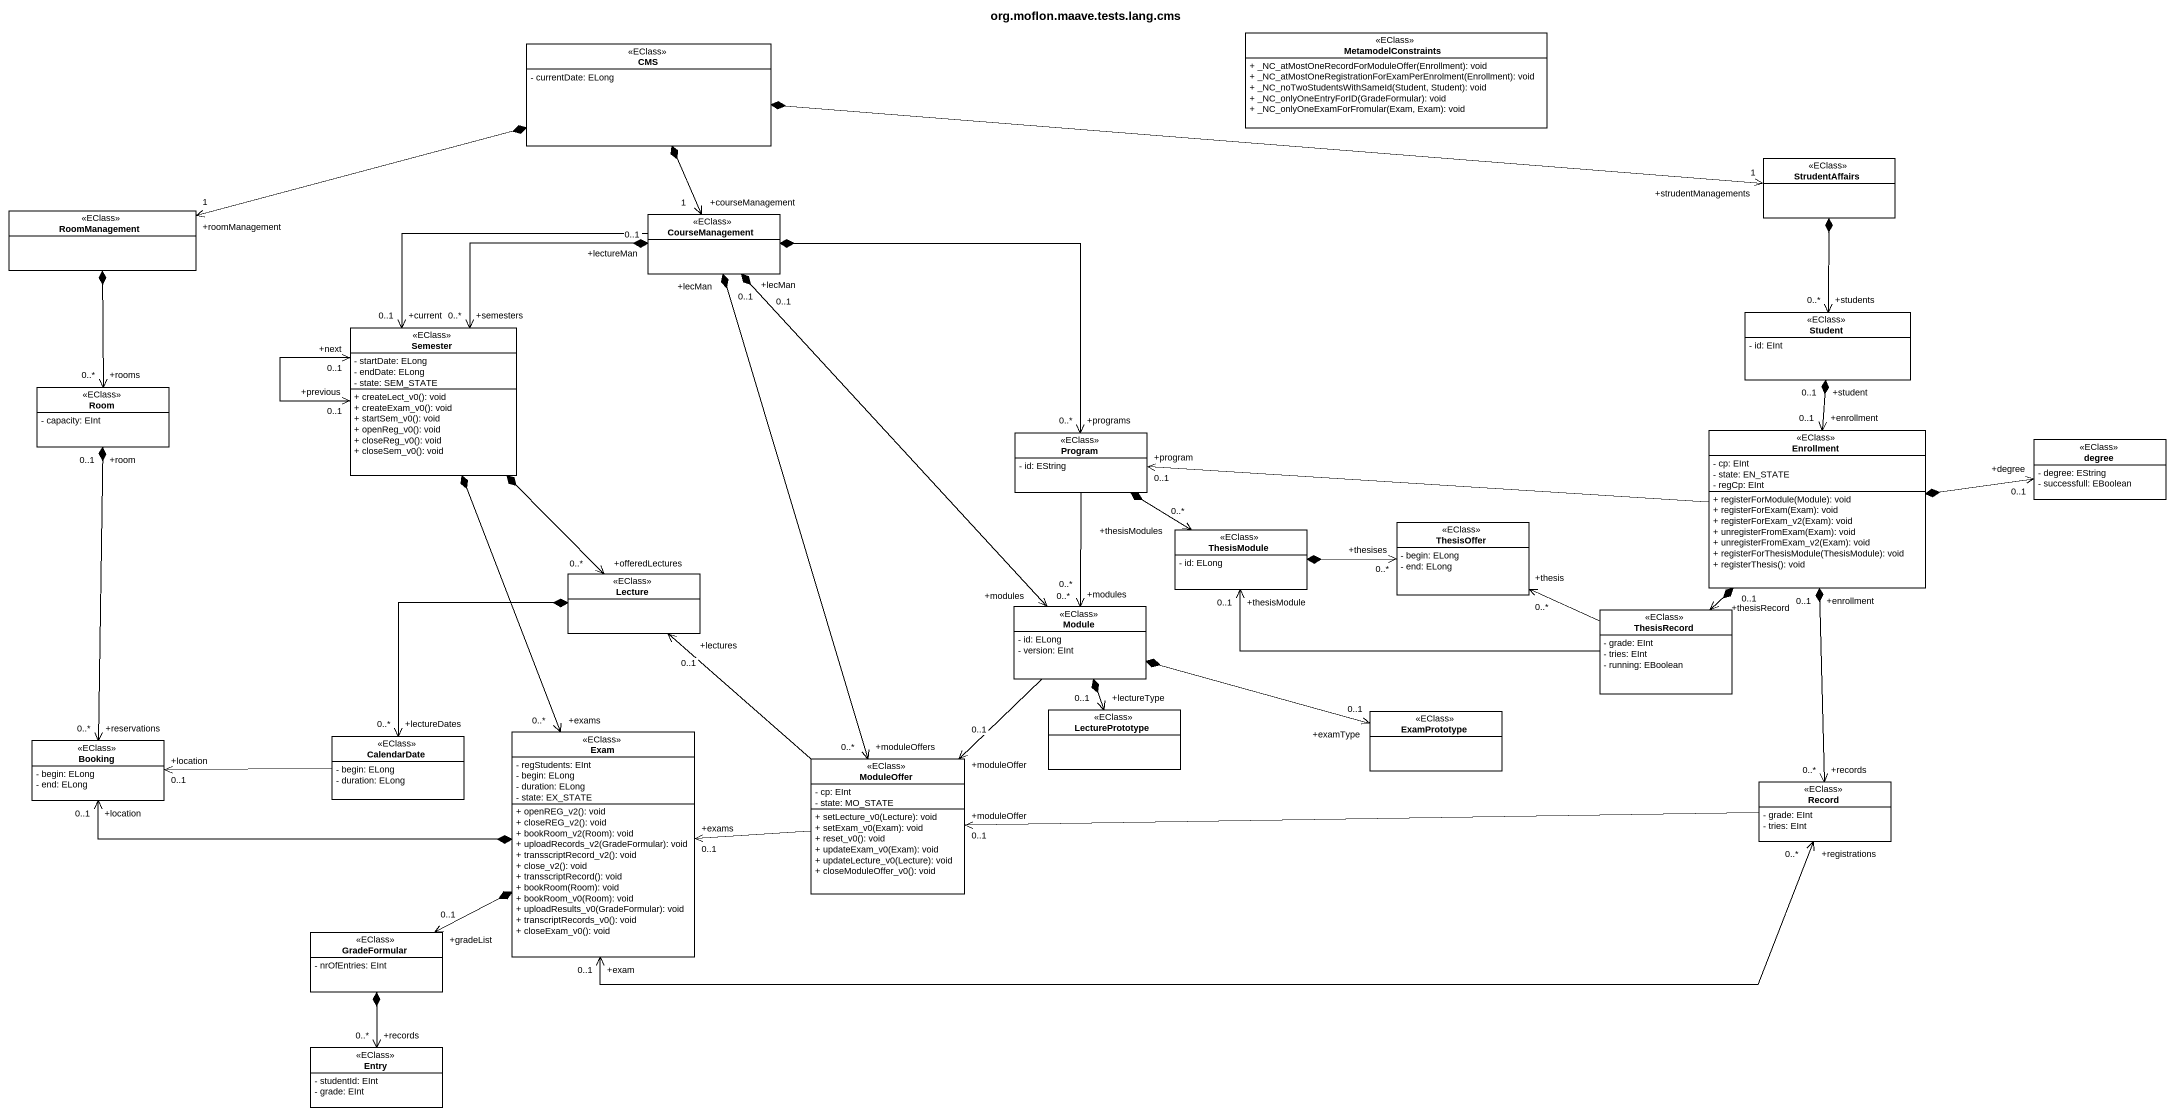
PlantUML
@startuml
title org.moflon.maave.tests.lang.cms
hide circle
hide empty members
skinparam classAttributeIconSize 0
class CMS <<EClass>> {
  - currentDate: ELong
}
class MetamodelConstraints <<EClass>> {
  + _NC_atMostOneRecordForModuleOffer(Enrollment): void
  + _NC_atMostOneRegistrationForExamPerEnrolment(Enrollment): void
  + _NC_noTwoStudentsWithSameId(Student, Student): void
  + _NC_onlyOneEntryForID(GradeFormular): void
  + _NC_onlyOneExamForFromular(Exam, Exam): void
}
class StrudentAffairs <<EClass>>
class RoomManagement <<EClass>>
class CourseManagement <<EClass>>
class Semester <<EClass>> {
  - startDate: ELong
  - endDate: ELong
  - state: SEM_STATE
  + createLect_v0(): void
  + createExam_v0(): void
  + startSem_v0(): void
  + openReg_v0(): void
  + closeReg_v0(): void
  + closeSem_v0(): void
}
class Student <<EClass>> {
  - id: EInt
}
class Room <<EClass>> {
  - capacity: EInt
}
class Program <<EClass>> {
  - id: EString
}
class Enrollment <<EClass>> {
  - cp: EInt
  - state: EN_STATE
  - regCp: EInt
  + registerForModule(Module): void
  + registerForExam(Exam): void
  + registerForExam_v2(Exam): void
  + unregisterFromExam(Exam): void
  + unregisterFromExam_v2(Exam): void
  + registerForThesisModule(ThesisModule): void
  + registerThesis(): void
}
class degree <<EClass>> {
  - degree: EString
  - successfull: EBoolean
}
class ThesisOffer <<EClass>> {
  - begin: ELong
  - end: ELong
}
class ThesisModule <<EClass>> {
  - id: ELong
}
class Lecture <<EClass>>
class Module <<EClass>> {
  - id: ELong
  - version: EInt
}
class ThesisRecord <<EClass>> {
  - grade: EInt
  - tries: EInt
  - running: EBoolean
}
class LecturePrototype <<EClass>>
class ExamPrototype <<EClass>>
class Booking <<EClass>> {
  - begin: ELong
  - end: ELong
}
class CalendarDate <<EClass>> {
  - begin: ELong
  - duration: ELong
}
class Exam <<EClass>> {
  - regStudents: EInt
  - begin: ELong
  - duration: ELong
  - state: EX_STATE
  + openREG_v2(): void
  + closeREG_v2(): void
  + bookRoom_v2(Room): void
  + uploadRecords_v2(GradeFormular): void
  + transscriptRecord_v2(): void
  + close_v2(): void
  + transscriptRecord(): void
  + bookRoom(Room): void
  + bookRoom_v0(Room): void
  + uploadResults_v0(GradeFormular): void
  + transcriptRecords_v0(): void
  + closeExam_v0(): void
}
class ModuleOffer <<EClass>> {
  - cp: EInt
  - state: MO_STATE
  + setLecture_v0(Lecture): void
  + setExam_v0(Exam): void
  + reset_v0(): void
  + updateExam_v0(Exam): void
  + updateLecture_v0(Lecture): void
  + closeModuleOffer_v0(): void
}
class "Record" as Record_ <<EClass>> {
  - grade: EInt
  - tries: EInt
}
class GradeFormular <<EClass>> {
  - nrOfEntries: EInt
}
class Entry <<EClass>> {
  - studentId: EInt
  - grade: EInt
}
CMS *-right-> "+strudentManagements\n1" StrudentAffairs
CMS *-left-> "+roomManagement\n1" RoomManagement
CMS *--> "+courseManagement\n1" CourseManagement
StrudentAffairs *--> "+students\n0..*" Student
RoomManagement *--> "+rooms\n0..*" Room
CourseManagement -left-> "+current\n0..1" Semester
CourseManagement "+lectureMan\n0..1" *-left-> "+semesters\n0..*" Semester
CourseManagement *-right-> "+programs\n0..*" Program
CourseManagement "+lecMan\n0..1" *--> "+modules\n0..*" Module
CourseManagement "+lecMan\n0..1" *--> "+moduleOffers\n0..*" ModuleOffer
Semester "+next\n0..1" <--> "+previous\n0..1" Semester
Semester *--> "+offeredLectures\n0..*" Lecture
Semester *--> "+exams\n0..*" Exam
Student "+student\n0..1" *--> "+enrollment\n0..1" Enrollment
Room "+room\n0..1" *--> "+reservations\n0..*" Booking
Program *--> "+thesisModules\n0..*" ThesisModule
Program --> "+modules\n0..*" Module
Enrollment -left-> "+program\n0..1" Program
Enrollment *-right-> "+degree\n0..1" degree
Enrollment *--> "+thesisRecord\n0..1" ThesisRecord
Enrollment "+enrollment\n0..1" *--> "+records\n0..*" Record_
ThesisModule *-right-> "+thesises\n0..*" ThesisOffer
Lecture *--> "+lectureDates\n0..*" CalendarDate
Module *--> "+lectureType\n0..1" LecturePrototype
Module *-right-> "+examType\n0..1" ExamPrototype
Module --> "+moduleOffer\n0..1" ModuleOffer
ThesisRecord -left-> "+thesis\n0..*" ThesisOffer
ThesisRecord -left-> "+thesisModule\n0..1" ThesisModule
CalendarDate -left-> "+location\n0..1" Booking
Exam *-left-> "+location\n0..1" Booking
Exam *-left-> "+gradeList\n0..1" GradeFormular
ModuleOffer -up-> "+lectures\n0..1" Lecture
ModuleOffer -left-> "+exams\n0..1" Exam
Record_ "+registrations\n0..*" <-left-> "+exam\n0..1" Exam
Record_ -left-> "+moduleOffer\n0..1" ModuleOffer
GradeFormular *--> "+records\n0..*" Entry
@enduml
